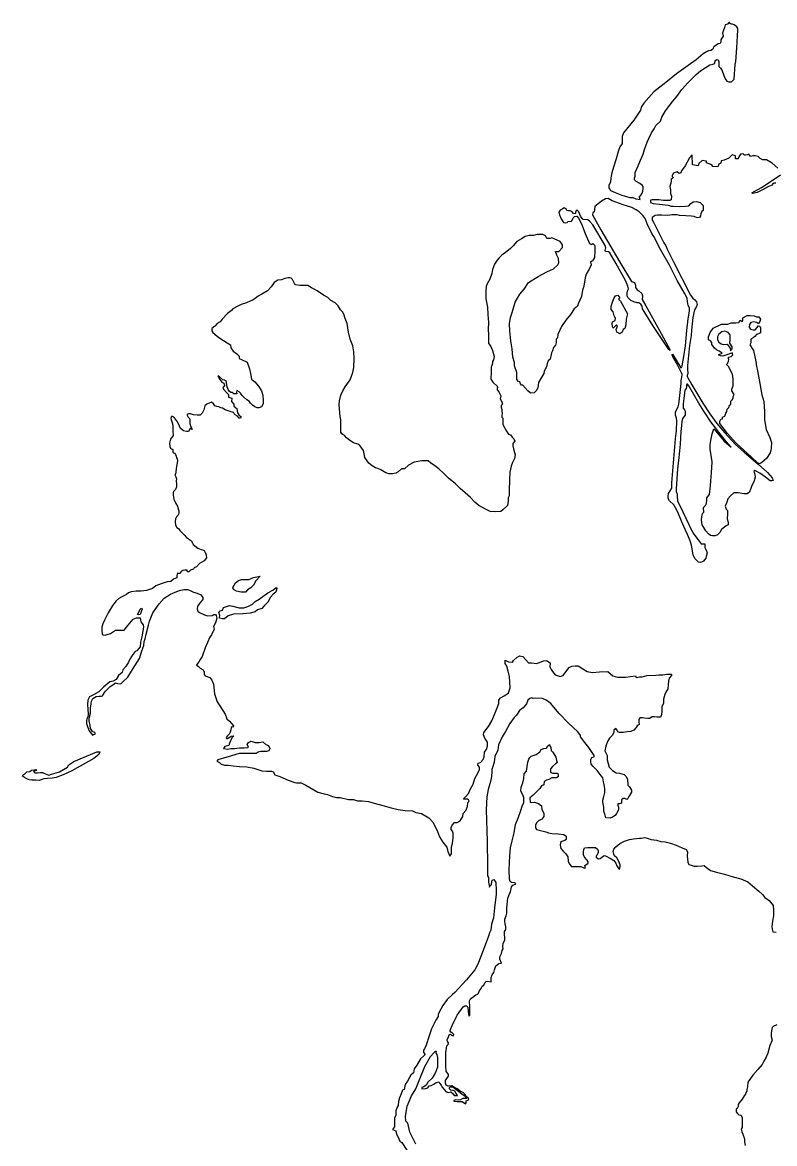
# Model space of a CAD drawing. Header units: inches. Extents: x 2272838 to 2336681, y 13196121 to 13295201.
# Drawn here: x 2303885 to 2315648, y 13234560 to 13252084 of the extents above; entities that cross this region are included whole.
import ezdxf

# ---------------------------------------------------------------- set-up
doc = ezdxf.new("R2010")
doc.units = ezdxf.units.IN
doc.header["$MEASUREMENT"] = 0
doc.layers.add('shoreline06_1', color=7, linetype='Continuous')

msp = doc.modelspace()

# ---------------------------------------------------------------- linework, layer by layer
at = {"layer": 'shoreline06_1'}
for points in [[(2313171, 13249953), (2313129, 13249822), (2313105, 13249734), (2313086, 13249657), (2313080, 13249588), (2313058, 13249539), (2313056, 13249501), (2313082, 13249459), (2313155, 13249426), (2313261, 13249383), (2313383, 13249347), (2313431, 13249350), (2313478, 13249328), (2313548, 13249317), (2313534, 13249347), (2313534, 13249367), (2313549, 13249376), (2313579, 13249414), (2313589, 13249446), (2313593, 13249493), (2313593, 13249519), (2313577, 13249539), (2313541, 13249567), (2313483, 13249598), (2313459, 13249624), (2313459, 13249649), (2313468, 13249682), (2313469, 13249739), (2313516, 13249843), (2313553, 13249930), (2313593, 13250024), (2313615, 13250097), (2313657, 13250213), (2313679, 13250269), (2313721, 13250356), (2313764, 13250422), (2313792, 13250472), (2313862, 13250543), (2313884, 13250601), (2313941, 13250703), (2314058, 13250853), (2314122, 13250925), (2314200, 13251035), (2314296, 13251144), (2314424, 13251271), (2314488, 13251329), (2314634, 13251421), (2314684, 13251431), (2314712, 13251441), (2314717, 13251490), (2314743, 13251506), (2314764, 13251499), (2314775, 13251468), (2314775, 13251415), (2314775, 13251393), (2314801, 13251367), (2314823, 13251341), (2314855, 13251257), (2314876, 13251204), (2314903, 13251165), (2314931, 13251155), (2314976, 13251157), (2314990, 13251169), (2315016, 13251195), (2315030, 13251426), (2315040, 13251475), (2315058, 13251686), (2315070, 13251874), (2315072, 13251964), (2315072, 13251990), (2315059, 13252013), (2315016, 13252046), (2314990, 13252058), (2314973, 13252058), (2314955, 13252068), (2314945, 13252084), (2314933, 13252081), (2314913, 13252056), (2314875, 13252046), (2314867, 13252004), (2314842, 13251947), (2314832, 13251914), (2314839, 13251893), (2314842, 13251870), (2314825, 13251839), (2314808, 13251810), (2314808, 13251773), (2314799, 13251756), (2314768, 13251751), (2314736, 13251730), (2314700, 13251700), (2314679, 13251660), (2314651, 13251646), (2314615, 13251638), (2314585, 13251624), (2314530, 13251592), (2314422, 13251497), (2314297, 13251410), (2314113, 13251283), (2313948, 13251144), (2313809, 13251035), (2313761, 13250998), (2313604, 13250823), (2313563, 13250762), (2313549, 13250715), (2313445, 13250554), (2313285, 13250359), (2313262, 13250303), (2313263, 13250227), (2313263, 13250191), (2313226, 13250138), (2313209, 13250081)], [(2313236, 13247727), (2313348, 13247530), (2313325, 13247446), (2313320, 13247358), (2313304, 13247302), (2313281, 13247286), (2313267, 13247241), (2313227, 13247214), (2313183, 13247241), (2313171, 13247283), (2313190, 13247337), (2313174, 13247355), (2313125, 13247304), (2313111, 13247327), (2313109, 13247376), (2313113, 13247402), (2313157, 13247425), (2313160, 13247462), (2313141, 13247499), (2313125, 13247560), (2313095, 13247597), (2313095, 13247650), (2313118, 13247725), (2313139, 13247778), (2313162, 13247813), (2313195, 13247820), (2313227, 13247778), (2313206, 13247760)], [(2315449, 13246263), (2315478, 13246158), (2315489, 13246005), (2315493, 13245870), (2315518, 13245723), (2315573, 13245597), (2315598, 13245516), (2315594, 13245423), (2315581, 13245358), (2315522, 13245268), (2315451, 13245203), (2315415, 13245182), (2315380, 13245199), (2315285, 13245287), (2315046, 13245507), (2314914, 13245658), (2314790, 13245816), (2314792, 13245852), (2314805, 13245881), (2314832, 13245887), (2314834, 13245915), (2314870, 13245931), (2314885, 13245978), (2314904, 13246005), (2314908, 13246038), (2314933, 13246063), (2314941, 13246099), (2314962, 13246114), (2314962, 13246164), (2314992, 13246192), (2315002, 13246215), (2315002, 13246235), (2315017, 13246267), (2314981, 13246328), (2314981, 13246351), (2315002, 13246405), (2315002, 13246506), (2314988, 13246588), (2314952, 13246653), (2314933, 13246699), (2314900, 13246731), (2314906, 13246748), (2314927, 13246785), (2314935, 13246813), (2314925, 13246832), (2314929, 13246850), (2314967, 13246861), (2314996, 13246890), (2314984, 13246918), (2314958, 13246907), (2314902, 13246886), (2314837, 13246867), (2314803, 13246871), (2314770, 13246888), (2314826, 13246913), (2314784, 13246947), (2314742, 13246964), (2314709, 13246991), (2314669, 13247048), (2314669, 13247079), (2314644, 13247106), (2314614, 13247123), (2314614, 13247172), (2314639, 13247239), (2314690, 13247304), (2314730, 13247327), (2314768, 13247342), (2314820, 13247367), (2314917, 13247367), (2314971, 13247388), (2315040, 13247390), (2315089, 13247392), (2315110, 13247429), (2315139, 13247409), (2315152, 13247425), (2315152, 13247469), (2315217, 13247501), (2315267, 13247503), (2315328, 13247499), (2315364, 13247484), (2315403, 13247484), (2315426, 13247446), (2315420, 13247408), (2315397, 13247371), (2315363, 13247396), (2315324, 13247404), (2315278, 13247392), (2315256, 13247364), (2315250, 13247322), (2315273, 13247289), (2315311, 13247278), (2315347, 13247281), (2315378, 13247314), (2315393, 13247341), (2315416, 13247339), (2315427, 13247310), (2315428, 13247232), (2315395, 13247215), (2315368, 13247207), (2315338, 13247176), (2315311, 13247155), (2315275, 13247132), (2315279, 13247106), (2315279, 13247077), (2315259, 13247043), (2315317, 13246955), (2315353, 13246783), (2315365, 13246708), (2315376, 13246663), (2315395, 13246556), (2315420, 13246441)], [(2314952, 13247199), (2314923, 13247236), (2314868, 13247256), (2314824, 13247247), (2314778, 13247209), (2314757, 13247169), (2314755, 13247121), (2314776, 13247086), (2314814, 13247060), (2314845, 13247052), (2314906, 13247054), (2314952, 13246993), (2314958, 13246951), (2314986, 13246980), (2314986, 13247012), (2314950, 13247069), (2314948, 13247092), (2314952, 13247109)], [(2307605, 13243429), (2307536, 13243357), (2307501, 13243286), (2307455, 13243246), (2307403, 13243214), (2307376, 13243180), (2307304, 13243180), (2307235, 13243192), (2307186, 13243221), (2307176, 13243249), (2307198, 13243286), (2307218, 13243325), (2307262, 13243362), (2307312, 13243377), (2307425, 13243377), (2307501, 13243406)], [(2307864, 13243234), (2307849, 13243180), (2307807, 13243148), (2307765, 13243103), (2307721, 13243020), (2307664, 13242963), (2307627, 13242921), (2307561, 13242901), (2307526, 13242872), (2307445, 13242849), (2307334, 13242842), (2307184, 13242834), (2307100, 13242807), (2307046, 13242763), (2307016, 13242763), (2306969, 13242770), (2306967, 13242785), (2306974, 13242815), (2306954, 13242864), (2306979, 13242886), (2307013, 13242896), (2307028, 13242938), (2307122, 13242970), (2307176, 13242958), (2307272, 13242936), (2307349, 13242936), (2307410, 13242953), (2307482, 13242990), (2307524, 13243034), (2307588, 13243069), (2307723, 13243170), (2307802, 13243209), (2307854, 13243249)], [(2305754, 13242930), (2305756, 13242915), (2305726, 13242830), (2305705, 13242824), (2305685, 13242830), (2305730, 13242917)], [(2303885, 13240303), (2303895, 13240323), (2303919, 13240333), (2303954, 13240368), (2304002, 13240378), (2304029, 13240398), (2304068, 13240404), (2304094, 13240406), (2304104, 13240390), (2304057, 13240374), (2304078, 13240355), (2304122, 13240353), (2304167, 13240362), (2304198, 13240362), (2304218, 13240349), (2304299, 13240319), (2304342, 13240333), (2304415, 13240356), (2304466, 13240370), (2304590, 13240441), (2304612, 13240480), (2304687, 13240530), (2305047, 13240685), (2305096, 13240685), (2305082, 13240640), (2305001, 13240579), (2304655, 13240388), (2304521, 13240323), (2304415, 13240280), (2304348, 13240270), (2304277, 13240266), (2304222, 13240260), (2304147, 13240236), (2304092, 13240238), (2304031, 13240240), (2303990, 13240246), (2303952, 13240260), (2303917, 13240282)]]:
    msp.add_lwpolyline(points, close=True, dxfattribs=at)
for points in [[(2315701, 13249808), (2315611, 13249883), (2315520, 13249935), (2315463, 13249935), (2315423, 13249956), (2315393, 13249989), (2315343, 13249999), (2315307, 13250001), (2315274, 13249991), (2315261, 13250005), (2315244, 13250024), (2315223, 13250012), (2315194, 13250010), (2315176, 13250010), (2315156, 13250032), (2315131, 13250025), (2315117, 13250025), (2315086, 13249972), (2315077, 13249952), (2315039, 13249952), (2315037, 13249998), (2314985, 13250013), (2314935, 13249963), (2314860, 13249930), (2314813, 13249921), (2314808, 13249886), (2314775, 13249867), (2314763, 13249829), (2314683, 13249834), (2314669, 13249860), (2314586, 13249891), (2314582, 13249918), (2314516, 13249924), (2314466, 13249879), (2314451, 13249843), (2314365, 13249857), (2314358, 13250013), (2314315, 13249970), (2314249, 13249843), (2314195, 13249765), (2314181, 13249733), (2314155, 13249725), (2314126, 13249749), (2314068, 13249728), (2314046, 13249692), (2314046, 13249674), (2314060, 13249662), (2314058, 13249648), (2314029, 13249633), (2314029, 13249594), (2314010, 13249521), (2314020, 13249468), (2314020, 13249410), (2314036, 13249369), (2314032, 13249310), (2314011, 13249301), (2313909, 13249303), (2313836, 13249311), (2313733, 13249313), (2313709, 13249304), (2313709, 13249268), (2313749, 13249256), (2313846, 13249242), (2313984, 13249230), (2314029, 13249211), (2314060, 13249211), (2314162, 13249209), (2314254, 13249212), (2314307, 13249218), (2314341, 13249252), (2314376, 13249282), (2314428, 13249285), (2314482, 13249270), (2314529, 13249221), (2314532, 13249185), (2314529, 13249145), (2314510, 13249129), (2314494, 13249093), (2314487, 13249060), (2314475, 13249037), (2314449, 13249032), (2314426, 13249034), (2314388, 13249053), (2314348, 13249054), (2314261, 13249060), (2314159, 13249065), (2314123, 13249077), (2314043, 13249077), (2313980, 13249068), (2313883, 13249070), (2313815, 13249070), (2313780, 13249068), (2313735, 13249037), (2313734, 13249000), (2313756, 13248964), (2313914, 13248639), (2313940, 13248604), (2313972, 13248528), (2314065, 13248344), (2314335, 13247823), (2314370, 13247774), (2314401, 13247748), (2314427, 13247719), (2314436, 13247674), (2314422, 13247634), (2314396, 13247592), (2314371, 13247470), (2314351, 13247274), (2314342, 13247193), (2314318, 13247035), (2314288, 13246720), (2314285, 13246663), (2314294, 13246597), (2314280, 13246566), (2314280, 13246548), (2314353, 13246422), (2314525, 13246135), (2314634, 13245965), (2314744, 13245817), (2314870, 13245670), (2315037, 13245486), (2315171, 13245366), (2315390, 13245180), (2315539, 13245048), (2315611, 13244968), (2315628, 13244925), (2315607, 13244918), (2315581, 13244921), (2315505, 13244977), (2315419, 13245038), (2315340, 13245078), (2315324, 13245071), (2315338, 13245022), (2315347, 13244977), (2315327, 13244921), (2315289, 13244828), (2315255, 13244744), (2315222, 13244716), (2315168, 13244716), (2315109, 13244727), (2315077, 13244732), (2315032, 13244732), (2315013, 13244730), (2314961, 13244685), (2314918, 13244638), (2314900, 13244584), (2314876, 13244525), (2314890, 13244478), (2314914, 13244456), (2314914, 13244397), (2314909, 13244326), (2314921, 13244273), (2314921, 13244233), (2314890, 13244213), (2314817, 13244159), (2314793, 13244110), (2314753, 13244074), (2314718, 13244060), (2314676, 13244060), (2314647, 13244063), (2314614, 13244089), (2314574, 13244138), (2314555, 13244162), (2314518, 13244232), (2314506, 13244310), (2314510, 13244358), (2314520, 13244409), (2314543, 13244428), (2314537, 13244501), (2314576, 13244548), (2314589, 13244607), (2314589, 13244654), (2314629, 13244704), (2314647, 13244839), (2314650, 13244919), (2314661, 13245043), (2314673, 13245215), (2314660, 13245286), (2314641, 13245416), (2314643, 13245489), (2314652, 13245548), (2314671, 13245654), (2314697, 13245730), (2314853, 13245546), (2314968, 13245446), (2314893, 13245536), (2314813, 13245635), (2314652, 13245842), (2314540, 13246010), (2314464, 13246135), (2314306, 13246406), (2314288, 13246432), (2314276, 13246432), (2314271, 13246421), (2314269, 13246390), (2314268, 13246361), (2314243, 13246338), (2314229, 13246208), (2314217, 13246123), (2314217, 13246053), (2314240, 13246031), (2314252, 13246006), (2314250, 13245975), (2314249, 13245946), (2314210, 13245895), (2314198, 13245848), (2314195, 13245786), (2314184, 13245690), (2314171, 13245494), (2314153, 13245282), (2314131, 13245105), (2314108, 13244794), (2314107, 13244754), (2314124, 13244709), (2314127, 13244674), (2314131, 13244605), (2314211, 13244433), (2314307, 13244237), (2314338, 13244167), (2314386, 13244086), (2314452, 13243999), (2314501, 13243936), (2314555, 13243935), (2314555, 13243876), (2314578, 13243837), (2314593, 13243794), (2314579, 13243738), (2314571, 13243711), (2314536, 13243665), (2314519, 13243652), (2314484, 13243641), (2314460, 13243646), (2314399, 13243704), (2314373, 13243761), (2314347, 13243912), (2314326, 13243980), (2314284, 13244082), (2314254, 13244150), (2314192, 13244287), (2314133, 13244429), (2314098, 13244497), (2314070, 13244542), (2314004, 13244607), (2313985, 13244641), (2313982, 13244681), (2313990, 13244719), (2314042, 13244803), (2314042, 13244890), (2314077, 13245327), (2314101, 13245577), (2314115, 13245699), (2314122, 13245855), (2314115, 13245900), (2314098, 13245947), (2314096, 13245996), (2314139, 13246078), (2314151, 13246119), (2314162, 13246208), (2314186, 13246441), (2314189, 13246489), (2314198, 13246540), (2314203, 13246583), (2314193, 13246609), (2314137, 13246722), (2314052, 13246868), (2314047, 13246896), (2314054, 13246897), (2314181, 13246687), (2314193, 13246689), (2314205, 13246710), (2314208, 13246746), (2314229, 13246861), (2314253, 13247031), (2314274, 13247269), (2314297, 13247453), (2314318, 13247571), (2314316, 13247623), (2314297, 13247660), (2314286, 13247722), (2314279, 13247774), (2314238, 13247854), (2314126, 13248050), (2314003, 13248290), (2313862, 13248537), (2313761, 13248736), (2313728, 13248787), (2313654, 13248938), (2313626, 13249019), (2313593, 13249063), (2313532, 13249124), (2313483, 13249153), (2313416, 13249193), (2313282, 13249233), (2313110, 13249295), (2313047, 13249332), (2313006, 13249327), (2312942, 13249288), (2312836, 13249205), (2312830, 13249158), (2312827, 13249122), (2312808, 13249108), (2312803, 13249075), (2312930, 13248840), (2313228, 13248335), (2313413, 13248035), (2313459, 13248017), (2313475, 13247976), (2313475, 13247943), (2313499, 13247903), (2313526, 13247890), (2313574, 13247845), (2313585, 13247809), (2313576, 13247752), (2313633, 13247654), (2313850, 13247267), (2314010, 13246972), (2314010, 13246955), (2313995, 13246970), (2313745, 13247349), (2313611, 13247566), (2313583, 13247609), (2313579, 13247649), (2313555, 13247682), (2313524, 13247701), (2313500, 13247701), (2313446, 13247717), (2313402, 13247738), (2313378, 13247758), (2313354, 13247786), (2313345, 13247811), (2313345, 13247852), (2313348, 13247887), (2313362, 13247920), (2313355, 13247960), (2313315, 13248050), (2313164, 13248321), (2313069, 13248484), (2313049, 13248500), (2313003, 13248505), (2312999, 13248517), (2313009, 13248562), (2312999, 13248595), (2312935, 13248701), (2312869, 13248818), (2312804, 13248918), (2312758, 13248974), (2312725, 13248996), (2312657, 13249005), (2312641, 13249019), (2312615, 13249054), (2312587, 13249121), (2312559, 13249151), (2312546, 13249144), (2312540, 13249128), (2312532, 13249090), (2312502, 13249097), (2312481, 13249123), (2312452, 13249141), (2312424, 13249141), (2312400, 13249146), (2312389, 13249168), (2312360, 13249187), (2312335, 13249173), (2312294, 13249151), (2312276, 13249120), (2312283, 13249076), (2312308, 13249012), (2312349, 13248956), (2312372, 13248949), (2312402, 13248956), (2312421, 13248972), (2312473, 13248976), (2312490, 13248998), (2312499, 13249029), (2312521, 13249052), (2312554, 13249054), (2312584, 13249024), (2312631, 13248937), (2312685, 13248786), (2312754, 13248627), (2312785, 13248614), (2312806, 13248630), (2312836, 13248595), (2312838, 13248514), (2312831, 13248410), (2312801, 13248357), (2312770, 13248340), (2312780, 13248295), (2312746, 13248225), (2312699, 13248151), (2312688, 13248092), (2312664, 13247961), (2312642, 13247901), (2312631, 13247802), (2312576, 13247683), (2312567, 13247649), (2312515, 13247609), (2312454, 13247518), (2312383, 13247428), (2312315, 13247331), (2312260, 13247208), (2312251, 13247155), (2312232, 13247133), (2312230, 13247079), (2312220, 13247039), (2312189, 13247003), (2312175, 13246949), (2312161, 13246921), (2312137, 13246822), (2312109, 13246794), (2312093, 13246752), (2312083, 13246702), (2312045, 13246631), (2312039, 13246596), (2311994, 13246516), (2311956, 13246457), (2311946, 13246372), (2311920, 13246325), (2311890, 13246292), (2311833, 13246289), (2311788, 13246327), (2311713, 13246412), (2311689, 13246414), (2311673, 13246433), (2311664, 13246464), (2311645, 13246471), (2311616, 13246504), (2311616, 13246563), (2311616, 13246610), (2311579, 13246718), (2311579, 13246766), (2311553, 13246851), (2311544, 13246980), (2311522, 13247107), (2311506, 13247265), (2311504, 13247371), (2311516, 13247471), (2311542, 13247548), (2311593, 13247713), (2311664, 13247834), (2311732, 13247916), (2311799, 13248017), (2311952, 13248111), (2312084, 13248185), (2312190, 13248230), (2312258, 13248293), (2312273, 13248328), (2312268, 13248394), (2312245, 13248448), (2312223, 13248501), (2312275, 13248505), (2312329, 13248564), (2312332, 13248607), (2312294, 13248658), (2312212, 13248696), (2312162, 13248715), (2312138, 13248708), (2312084, 13248708), (2312063, 13248750), (2312023, 13248767), (2311934, 13248767), (2311879, 13248755), (2311811, 13248751), (2311745, 13248736), (2311691, 13248699), (2311618, 13248659), (2311558, 13248590), (2311518, 13248551), (2311459, 13248506), (2311384, 13248446), (2311339, 13248404), (2311309, 13248369), (2311266, 13248307), (2311235, 13248223), (2311226, 13248162), (2311193, 13248072), (2311155, 13247999), (2311138, 13247956), (2311131, 13247890), (2311134, 13247763), (2311160, 13247631), (2311165, 13247520), (2311176, 13247396), (2311171, 13247284), (2311176, 13247204), (2311176, 13247162), (2311173, 13247103), (2311173, 13247068), (2311204, 13247028), (2311239, 13246954), (2311261, 13246862), (2311251, 13246810), (2311237, 13246785), (2311237, 13246757), (2311225, 13246723), (2311218, 13246697), (2311214, 13246672), (2311214, 13246631), (2311214, 13246596), (2311213, 13246533), (2311213, 13246507), (2311244, 13246462), (2311320, 13246388), (2311310, 13246370), (2311310, 13246341), (2311338, 13246309), (2311367, 13246247), (2311359, 13246198), (2311381, 13246155), (2311395, 13246118), (2311374, 13246098), (2311374, 13246068), (2311383, 13246033), (2311383, 13246002), (2311388, 13245976), (2311383, 13245936), (2311385, 13245915), (2311397, 13245896), (2311397, 13245847), (2311397, 13245804), (2311407, 13245776), (2311458, 13245696), (2311486, 13245648), (2311520, 13245637), (2311543, 13245603), (2311571, 13245573), (2311585, 13245537), (2311557, 13245504), (2311557, 13245464), (2311569, 13245396), (2311592, 13245326), (2311583, 13245266), (2311548, 13245203), (2311526, 13245146), (2311507, 13245054), (2311503, 13244939), (2311502, 13244903), (2311495, 13244793), (2311495, 13244722), (2311495, 13244687), (2311484, 13244653), (2311479, 13244603), (2311470, 13244534), (2311399, 13244468), (2311366, 13244442), (2311276, 13244433), (2311201, 13244440), (2311125, 13244474), (2311024, 13244532), (2310962, 13244586), (2310892, 13244658), (2310810, 13244733), (2310730, 13244801), (2310656, 13244870), (2310546, 13244962), (2310473, 13245033), (2310399, 13245105), (2310336, 13245151), (2310268, 13245200), (2310230, 13245230), (2310183, 13245231), (2310133, 13245233), (2310013, 13245212), (2309923, 13245162), (2309859, 13245108), (2309815, 13245104), (2309761, 13245059), (2309725, 13245037), (2309673, 13245026), (2309614, 13245030), (2309567, 13245044), (2309489, 13245089), (2309445, 13245113), (2309409, 13245123), (2309357, 13245151), (2309301, 13245196), (2309240, 13245283), (2309232, 13245342), (2309221, 13245391), (2309192, 13245427), (2309162, 13245469), (2309129, 13245491), (2309061, 13245512), (2309006, 13245549), (2308955, 13245592), (2308926, 13245623), (2308881, 13245651), (2308862, 13245679), (2308865, 13245835), (2308865, 13245870), (2308853, 13245927), (2308846, 13246044), (2308839, 13246110), (2308844, 13246169), (2308867, 13246256), (2308896, 13246327), (2308932, 13246388), (2309009, 13246500), (2309050, 13246613), (2309068, 13246692), (2309071, 13246829), (2309069, 13246935), (2309052, 13247028), (2309009, 13247133), (2308986, 13247244), (2308962, 13247377), (2308932, 13247456), (2308910, 13247523), (2308889, 13247558), (2308857, 13247593), (2308824, 13247654), (2308776, 13247702), (2308708, 13247740), (2308659, 13247784), (2308593, 13247820), (2308493, 13247891), (2308456, 13247907), (2308406, 13247938), (2308348, 13247973), (2308223, 13247973), (2308157, 13247980), (2308138, 13248004), (2308131, 13248025), (2308110, 13248068), (2308090, 13248087), (2308060, 13248091), (2308043, 13248091), (2307989, 13248081), (2307939, 13248063), (2307878, 13248056), (2307820, 13248020), (2307774, 13247950), (2307718, 13247891), (2307629, 13247834), (2307574, 13247806), (2307524, 13247769), (2307491, 13247747), (2307390, 13247700), (2307308, 13247676), (2307241, 13247644), (2307178, 13247608), (2307154, 13247580), (2307091, 13247533), (2307011, 13247448), (2306978, 13247405), (2306931, 13247379), (2306892, 13247337), (2306848, 13247299), (2306845, 13247262), (2306864, 13247238), (2306928, 13247182), (2306970, 13247151), (2307088, 13247078), (2307140, 13247045), (2307142, 13246998), (2307183, 13246946), (2307237, 13246906), (2307276, 13246868), (2307277, 13246832), (2307310, 13246813), (2307399, 13246774), (2307434, 13246672), (2307453, 13246595), (2307468, 13246510), (2307517, 13246467), (2307578, 13246401), (2307625, 13246326), (2307647, 13246257), (2307649, 13246175), (2307649, 13246121), (2307625, 13246075), (2307583, 13246062), (2307555, 13246062), (2307519, 13246076), (2307484, 13246102), (2307453, 13246133), (2307434, 13246161), (2307392, 13246187), (2307349, 13246226), (2307321, 13246255), (2307297, 13246290), (2307277, 13246311), (2307237, 13246331), (2307232, 13246300), (2307237, 13246279), (2307189, 13246279), (2307165, 13246297), (2307142, 13246298), (2307123, 13246314), (2307105, 13246344), (2307083, 13246403), (2307076, 13246472), (2307045, 13246493), (2307019, 13246496), (2306968, 13246543), (2306940, 13246561), (2306973, 13246505), (2307006, 13246463), (2307036, 13246448), (2307043, 13246410), (2307041, 13246392), (2307017, 13246382), (2307029, 13246350), (2307079, 13246298), (2307106, 13246267), (2307109, 13246229), (2307161, 13246213), (2307156, 13246161), (2307191, 13246118), (2307192, 13246087), (2307236, 13246050), (2307248, 13245981), (2307269, 13245951), (2307304, 13245918), (2307297, 13245896), (2307276, 13245897), (2307246, 13245930), (2307212, 13245948), (2307194, 13245965), (2307185, 13245988), (2307133, 13246003), (2307057, 13246027), (2307014, 13246057), (2306987, 13246059), (2306954, 13246073), (2306923, 13246083), (2306895, 13246092), (2306873, 13246125), (2306843, 13246151), (2306817, 13246137), (2306769, 13246119), (2306739, 13246090), (2306722, 13246031), (2306697, 13245979), (2306666, 13245944), (2306616, 13245944), (2306562, 13245949), (2306513, 13245965), (2306480, 13245965), (2306458, 13245958), (2306475, 13245916), (2306501, 13245888), (2306501, 13245862), (2306503, 13245810), (2306517, 13245770), (2306538, 13245720), (2306507, 13245737), (2306482, 13245690), (2306449, 13245690), (2306402, 13245702), (2306359, 13245737), (2306343, 13245772), (2306309, 13245840), (2306263, 13245902), (2306230, 13245926), (2306215, 13245926), (2306204, 13245902), (2306209, 13245874), (2306223, 13245845), (2306236, 13245791), (2306236, 13245730), (2306236, 13245692), (2306243, 13245629), (2306203, 13245570), (2306187, 13245508), (2306191, 13245458), (2306199, 13245430), (2306218, 13245421), (2306239, 13245407), (2306237, 13245369), (2306253, 13245359), (2306265, 13245350), (2306279, 13245329), (2306290, 13245305), (2306295, 13245280), (2306305, 13245263), (2306310, 13245237), (2306305, 13245201), (2306293, 13245143), (2306291, 13245114), (2306286, 13245056), (2306281, 13245029), (2306267, 13245015), (2306284, 13244982), (2306295, 13244950), (2306291, 13244921), (2306293, 13244869), (2306293, 13244825), (2306278, 13244785), (2306255, 13244758), (2306241, 13244739), (2306241, 13244697), (2306252, 13244634), (2306283, 13244565), (2306309, 13244521), (2306316, 13244497), (2306332, 13244449), (2306332, 13244409), (2306314, 13244376), (2306292, 13244356), (2306278, 13244325), (2306273, 13244277), (2306281, 13244226), (2306299, 13244191), (2306328, 13244174), (2306346, 13244145), (2306413, 13244075), (2306452, 13244032), (2306530, 13243980), (2306540, 13243954), (2306557, 13243926), (2306630, 13243867), (2306679, 13243843), (2306716, 13243834), (2306729, 13243830), (2306749, 13243787), (2306759, 13243756), (2306766, 13243714), (2306726, 13243669), (2306653, 13243625), (2306606, 13243575), (2306570, 13243561), (2306561, 13243537), (2306516, 13243523), (2306485, 13243497), (2306469, 13243497), (2306459, 13243521), (2306427, 13243521), (2306393, 13243518), (2306363, 13243497), (2306353, 13243471), (2306321, 13243471), (2306308, 13243481), (2306299, 13243439), (2306299, 13243403), (2306249, 13243382), (2306207, 13243344), (2306151, 13243340), (2306054, 13243311), (2305971, 13243276), (2305917, 13243238), (2305825, 13243205), (2305743, 13243194), (2305662, 13243194), (2305585, 13243184), (2305542, 13243170), (2305514, 13243141), (2305439, 13243108), (2305392, 13243080), (2305346, 13243038), (2305287, 13242960), (2305228, 13242857), (2305169, 13242743), (2305142, 13242684), (2305129, 13242632), (2305127, 13242579), (2305132, 13242520), (2305149, 13242513), (2305181, 13242508), (2305212, 13242517), (2305261, 13242534), (2305307, 13242566), (2305339, 13242585), (2305401, 13242585), (2305476, 13242585), (2305514, 13242630), (2305617, 13242755), (2305670, 13242778), (2305726, 13242778), (2305735, 13242713), (2305775, 13242670), (2305778, 13242633), (2305754, 13242482), (2305730, 13242397), (2305728, 13242324), (2305672, 13242260), (2305646, 13242251), (2305601, 13242187), (2305563, 13242130), (2305546, 13242083), (2305504, 13242017), (2305455, 13241965), (2305447, 13241923), (2305388, 13241878), (2305351, 13241815), (2305306, 13241786), (2305250, 13241775), (2305157, 13241697), (2305082, 13241623), (2304997, 13241574), (2304933, 13241543), (2304910, 13241492), (2304903, 13241423), (2304915, 13241273), (2304908, 13241232), (2304893, 13241197), (2304888, 13241169), (2304888, 13241124), (2304900, 13241077), (2304919, 13241039), (2304922, 13241016), (2304987, 13240936), (2304992, 13240952), (2305020, 13240959), (2305020, 13240976), (2305015, 13240983), (2304983, 13241002), (2304950, 13241049), (2304942, 13241096), (2304929, 13241166), (2304929, 13241207), (2304950, 13241289), (2304950, 13241364), (2304961, 13241433), (2304964, 13241477), (2304988, 13241517), (2305037, 13241546), (2305084, 13241553), (2305115, 13241553), (2305138, 13241560), (2305171, 13241609), (2305183, 13241629), (2305259, 13241706), (2305297, 13241732), (2305339, 13241763), (2305370, 13241749), (2305424, 13241748), (2305457, 13241775), (2305534, 13241850), (2305606, 13241968), (2305714, 13242140), (2305752, 13242262), (2305782, 13242343), (2305787, 13242409), (2305802, 13242449), (2305822, 13242522), (2305858, 13242661), (2305870, 13242727), (2305922, 13242858), (2306023, 13242995), (2306104, 13243085), (2306202, 13243148), (2306275, 13243181), (2306341, 13243205), (2306408, 13243221), (2306473, 13243221), (2306521, 13243200), (2306561, 13243179), (2306619, 13243162), (2306674, 13243139), (2306704, 13243094), (2306704, 13243066), (2306671, 13243023), (2306622, 13242959), (2306617, 13242917), (2306627, 13242880), (2306652, 13242860), (2306730, 13242823), (2306777, 13242809), (2306851, 13242814), (2306876, 13242827), (2306903, 13242828), (2306914, 13242813), (2306924, 13242771), (2306902, 13242700), (2306874, 13242643), (2306883, 13242601), (2306843, 13242511), (2306815, 13242474), (2306742, 13242307), (2306695, 13242172), (2306608, 13242038), (2306631, 13242021), (2306664, 13241991), (2306711, 13241965), (2306728, 13241927), (2306725, 13241894), (2306742, 13241870), (2306815, 13241844), (2306846, 13241805), (2306873, 13241739), (2306890, 13241587), (2306933, 13241462), (2306972, 13241401), (2307055, 13241271), (2307081, 13241198), (2307123, 13241163), (2307187, 13241087), (2307180, 13241071), (2307166, 13241073), (2307147, 13241062), (2307145, 13241029), (2307135, 13240991), (2307119, 13240960), (2307090, 13240935), (2307073, 13240908), (2307076, 13240890), (2307090, 13240890), (2307119, 13240908), (2307152, 13240929), (2307192, 13240934), (2307161, 13240901), (2307123, 13240817), (2307111, 13240783), (2307052, 13240765), (2307029, 13240734), (2307099, 13240724), (2307142, 13240736), (2307199, 13240737), (2307236, 13240739), (2307278, 13240744), (2307352, 13240744), (2307411, 13240750), (2307418, 13240762), (2307401, 13240797), (2307418, 13240828), (2307462, 13240852), (2307526, 13240831), (2307585, 13240831), (2307644, 13240837), (2307691, 13240800), (2307731, 13240781), (2307752, 13240734), (2307738, 13240699), (2307701, 13240687), (2307614, 13240687), (2307573, 13240679), (2307540, 13240659), (2307383, 13240658), (2307276, 13240656), (2307153, 13240619), (2307029, 13240586), (2306939, 13240559), (2306925, 13240538), (2306968, 13240517), (2306993, 13240489), (2307043, 13240475), (2307104, 13240475), (2307182, 13240465), (2307278, 13240453), (2307397, 13240451), (2307505, 13240430), (2307630, 13240387), (2307700, 13240383), (2307781, 13240383), (2307807, 13240368), (2307832, 13240323), (2307912, 13240297), (2308040, 13240241), (2308144, 13240206), (2308172, 13240196), (2308242, 13240196), (2308318, 13240161), (2308504, 13240055), (2308606, 13240024), (2308655, 13240017), (2308733, 13239986), (2308797, 13239970), (2308853, 13239967), (2308985, 13239937), (2309063, 13239937), (2309124, 13239918), (2309197, 13239918), (2309296, 13239906), (2309384, 13239880), (2309522, 13239842), (2309654, 13239806), (2309761, 13239780), (2309872, 13239766), (2309984, 13239759), (2310036, 13239736), (2310124, 13239717), (2310241, 13239653), (2310310, 13239578), (2310375, 13239438), (2310406, 13239356), (2310458, 13239273), (2310522, 13239191), (2310540, 13239123), (2310567, 13239051), (2310595, 13239087), (2310595, 13239200), (2310612, 13239250), (2310619, 13239337), (2310619, 13239412), (2310609, 13239443), (2310588, 13239469), (2310590, 13239499), (2310604, 13239539), (2310640, 13239577), (2310684, 13239580), (2310730, 13239606), (2310772, 13239674), (2310779, 13239719), (2310822, 13239764), (2310848, 13239829), (2310850, 13239889), (2310871, 13239912), (2310862, 13239933), (2310848, 13239942), (2310788, 13239943), (2310782, 13239948), (2310822, 13239985), (2310859, 13240032), (2310892, 13240105), (2310933, 13240180), (2310958, 13240265), (2311010, 13240358), (2311034, 13240405), (2311031, 13240445), (2311006, 13240475), (2311012, 13240504), (2311051, 13240518), (2311091, 13240562), (2311104, 13240607), (2311114, 13240678), (2311147, 13240728), (2311157, 13240779), (2311159, 13240836), (2311119, 13240895), (2311095, 13240951), (2311103, 13240987), (2311176, 13241077), (2311225, 13241166), (2311270, 13241265), (2311312, 13241371), (2311336, 13241437), (2311336, 13241489), (2311364, 13241526), (2311428, 13241562), (2311489, 13241604), (2311511, 13241684), (2311506, 13241772), (2311501, 13241863), (2311482, 13241944), (2311459, 13242024), (2311436, 13242064), (2311436, 13242118), (2311489, 13242088), (2311549, 13242083), (2311567, 13242111), (2311622, 13242165), (2311664, 13242182), (2311711, 13242172), (2311798, 13242076), (2311845, 13242076), (2311924, 13242062), (2311971, 13242078), (2312034, 13242106), (2312079, 13242109), (2312138, 13242076), (2312135, 13242009), (2312152, 13241969), (2312173, 13241937), (2312215, 13241887), (2312294, 13241859), (2312343, 13241877), (2312400, 13241953), (2312437, 13242002), (2312475, 13242024), (2312529, 13242028), (2312578, 13242028), (2312647, 13241981), (2312715, 13241941), (2312803, 13241922), (2312909, 13241936), (2313038, 13241938), (2313118, 13241870), (2313191, 13241849), (2313316, 13241851), (2313396, 13241861), (2313474, 13241870), (2313484, 13241846), (2313533, 13241855), (2313578, 13241856), (2313651, 13241875), (2313790, 13241879), (2313840, 13241886), (2313903, 13241886), (2313965, 13241895), (2314035, 13241895), (2314035, 13241874), (2314000, 13241836), (2313988, 13241787), (2313986, 13241731), (2313979, 13241669), (2313950, 13241615), (2313932, 13241577), (2313911, 13241504), (2313910, 13241436), (2313887, 13241393), (2313885, 13241304), (2313872, 13241247), (2313861, 13241223), (2313846, 13241223), (2313806, 13241226), (2313769, 13241231), (2313734, 13241229), (2313698, 13241205), (2313665, 13241203), (2313615, 13241207), (2313580, 13241212), (2313540, 13241212), (2313526, 13241186), (2313526, 13241151), (2313528, 13241110), (2313500, 13241090), (2313486, 13241063), (2313446, 13241021), (2313399, 13241000), (2313344, 13240993), (2313283, 13240984), (2313224, 13240984), (2313198, 13240998), (2313186, 13241023), (2313168, 13241049), (2313135, 13241024), (2313135, 13240990), (2313115, 13240943), (2313066, 13240894), (2313035, 13240845), (2313009, 13240774), (2312993, 13240699), (2313031, 13240628), (2313031, 13240557), (2313047, 13240503), (2313063, 13240441), (2313111, 13240390), (2313170, 13240356), (2313221, 13240349), (2313297, 13240328), (2313325, 13240300), (2313347, 13240248), (2313351, 13240161), (2313377, 13240137), (2313408, 13240085), (2313408, 13240052), (2313381, 13240000), (2313353, 13239953), (2313339, 13239939), (2313308, 13239955), (2313282, 13239955), (2313256, 13239935), (2313256, 13239901), (2313256, 13239882), (2313224, 13239868), (2313198, 13239869), (2313198, 13239850), (2313209, 13239819), (2313205, 13239776), (2313174, 13239720), (2313155, 13239689), (2313115, 13239664), (2313075, 13239647), (2313011, 13239649), (2313000, 13239692), (2312979, 13239756), (2312979, 13239817), (2312960, 13239894), (2312960, 13239925), (2312976, 13239987), (2312995, 13240045), (2312995, 13240104), (2312983, 13240172), (2312972, 13240215), (2312962, 13240274), (2312920, 13240330), (2312872, 13240392), (2312811, 13240453), (2312778, 13240491), (2312776, 13240533), (2312776, 13240564), (2312792, 13240592), (2312826, 13240606), (2312826, 13240628), (2312783, 13240686), (2312743, 13240753), (2312680, 13240830), (2312614, 13240918), (2312614, 13240936), (2312569, 13240995), (2312423, 13241133), (2312276, 13241285), (2312149, 13241439), (2312074, 13241491), (2312017, 13241519), (2311911, 13241521), (2311871, 13241519), (2311852, 13241529), (2311820, 13241519), (2311791, 13241493), (2311768, 13241434), (2311716, 13241369), (2311661, 13241328), (2311610, 13241256), (2311576, 13241218), (2311506, 13241128), (2311440, 13241001), (2311387, 13240919), (2311360, 13240862), (2311333, 13240793), (2311319, 13240709), (2311274, 13240609), (2311265, 13240520), (2311241, 13240456), (2311227, 13240405), (2311227, 13240369), (2311223, 13240299), (2311206, 13240220), (2311170, 13240093), (2311149, 13239978), (2311139, 13239777), (2311151, 13239289), (2311156, 13238900), (2311160, 13238743), (2311174, 13238721), (2311174, 13238648), (2311191, 13238570), (2311207, 13238601), (2311222, 13238603), (2311224, 13238651), (2311233, 13238676), (2311260, 13238688), (2311288, 13238643), (2311294, 13238518), (2311294, 13238453), (2311285, 13238377), (2311268, 13238245), (2311254, 13238090), (2311221, 13237988), (2311209, 13237898), (2311191, 13237852), (2311176, 13237804), (2311091, 13237580), (2311007, 13237366), (2310959, 13237276), (2310832, 13237119), (2310645, 13236923), (2310613, 13236890), (2310530, 13236814), (2310459, 13236720), (2310426, 13236663), (2310389, 13236583), (2310389, 13236544), (2310349, 13236487), (2310320, 13236428), (2310285, 13236352), (2310244, 13236244), (2310197, 13236100), (2310171, 13236041), (2310155, 13236018), (2310155, 13235983), (2310181, 13235952), (2310159, 13235926), (2310108, 13235883), (2310051, 13235784), (2310011, 13235726), (2310002, 13235667), (2309957, 13235629), (2309938, 13235593), (2309909, 13235533), (2309869, 13235485), (2309855, 13235407), (2309827, 13235395), (2309808, 13235339), (2309782, 13235275), (2309766, 13235219), (2309759, 13235157), (2309746, 13235130), (2309726, 13235070), (2309723, 13234999), (2309706, 13234960), (2309704, 13234877), (2309702, 13234823), (2309673, 13234778), (2309725, 13234757), (2309737, 13234707), (2309758, 13234672), (2309789, 13234596), (2309817, 13234577), (2309897, 13234457)], [(2315668, 13249569), (2315640, 13249569), (2315618, 13249557), (2315612, 13249539), (2315555, 13249520), (2315470, 13249473), (2315378, 13249428), (2315309, 13249409), (2315295, 13249419), (2315446, 13249503), (2315626, 13249623), (2315739, 13249701)], [(2310036, 13234549), (2310015, 13234592), (2310003, 13234622), (2309944, 13234740), (2309911, 13234880), (2309881, 13234910), (2309874, 13234985), (2309904, 13235143), (2309970, 13235306), (2310037, 13235414), (2310098, 13235573), (2310179, 13235763), (2310265, 13235919), (2310317, 13235980), (2310344, 13236006), (2310358, 13236006), (2310351, 13235973), (2310364, 13235954), (2310374, 13235905), (2310377, 13235834), (2310377, 13235752), (2310339, 13235659), (2310292, 13235584), (2310223, 13235520), (2310200, 13235475), (2310162, 13235445), (2310131, 13235435), (2310133, 13235417), (2310194, 13235422), (2310226, 13235429), (2310247, 13235461), (2310279, 13235468), (2310320, 13235488), (2310355, 13235515), (2310397, 13235527), (2310409, 13235506), (2310433, 13235471), (2310445, 13235445), (2310480, 13235407), (2310506, 13235372), (2310541, 13235357), (2310583, 13235367), (2310619, 13235337), (2310638, 13235311), (2310687, 13235311), (2310669, 13235344), (2310649, 13235381), (2310624, 13235390), (2310586, 13235396), (2310562, 13235414), (2310562, 13235436), (2310576, 13235445), (2310614, 13235445), (2310758, 13235339), (2310796, 13235311), (2310834, 13235265), (2310772, 13235265), (2310737, 13235242), (2310708, 13235237), (2310661, 13235245), (2310633, 13235235), (2310631, 13235221), (2310683, 13235218), (2310725, 13235216), (2310763, 13235219), (2310815, 13235181), (2310827, 13235197), (2310827, 13235230), (2310850, 13235239), (2310866, 13235251), (2310855, 13235275), (2310827, 13235298), (2310805, 13235332), (2310779, 13235358), (2310749, 13235367), (2310682, 13235416), (2310629, 13235447), (2310598, 13235462), (2310544, 13235456), (2310511, 13235471), (2310504, 13235504), (2310504, 13235544), (2310534, 13235591), (2310546, 13235615), (2310546, 13235640), (2310513, 13235693), (2310508, 13235773), (2310508, 13235983), (2310520, 13236088), (2310544, 13236109), (2310546, 13236133), (2310532, 13236154), (2310528, 13236180), (2310548, 13236228), (2310558, 13236261), (2310579, 13236270), (2310593, 13236253), (2310626, 13236246), (2310631, 13236263), (2310613, 13236286), (2310586, 13236300), (2310577, 13236315), (2310582, 13236345), (2310605, 13236404), (2310685, 13236569), (2310777, 13236697), (2310803, 13236713), (2310829, 13236713), (2310853, 13236692), (2310855, 13236623), (2310867, 13236553), (2310884, 13236567), (2310884, 13236635), (2310884, 13236699), (2310877, 13236789), (2310895, 13236821), (2310976, 13236887), (2311001, 13236895), (2311018, 13236911), (2311027, 13236942), (2311058, 13236986), (2311077, 13237020), (2311103, 13237036), (2311117, 13237074), (2311136, 13237095), (2311159, 13237097), (2311214, 13237090), (2311214, 13237154), (2311233, 13237196), (2311256, 13237232), (2311268, 13237278), (2311289, 13237340), (2311336, 13237375), (2311379, 13237380), (2311349, 13237444), (2311349, 13237479), (2311379, 13237529), (2311386, 13237580), (2311405, 13237604), (2311398, 13237639), (2311405, 13237694), (2311429, 13237738), (2311431, 13237778), (2311424, 13237833), (2311426, 13237877), (2311443, 13237906), (2311443, 13237945), (2311433, 13237997), (2311429, 13238038), (2311431, 13238066), (2311448, 13238118), (2311459, 13238163), (2311459, 13238242), (2311474, 13238396), (2311502, 13238466), (2311516, 13238490), (2311533, 13238572), (2311556, 13238598), (2311594, 13238615), (2311604, 13238625), (2311582, 13238636), (2311533, 13238643), (2311511, 13238657), (2311502, 13238691), (2311498, 13238834), (2311509, 13239063), (2311517, 13239181), (2311542, 13239292), (2311575, 13239419), (2311595, 13239548), (2311644, 13239662), (2311682, 13239765), (2311703, 13239832), (2311726, 13239890), (2311725, 13239968), (2311705, 13240020), (2311679, 13240067), (2311684, 13240133), (2311712, 13240201), (2311729, 13240268), (2311734, 13240341), (2311767, 13240380), (2311781, 13240456), (2311790, 13240520), (2311803, 13240567), (2311819, 13240595), (2311842, 13240616), (2311922, 13240642), (2311979, 13240682), (2312000, 13240722), (2312038, 13240736), (2312081, 13240739), (2312102, 13240776), (2312128, 13240800), (2312133, 13240776), (2312151, 13240750), (2312154, 13240704), (2312179, 13240677), (2312227, 13240600), (2312238, 13240550), (2312248, 13240510), (2312222, 13240494), (2312177, 13240454), (2312144, 13240416), (2312144, 13240378), (2312151, 13240361), (2312179, 13240347), (2312208, 13240347), (2312246, 13240347), (2312260, 13240343), (2312265, 13240321), (2312262, 13240293), (2312239, 13240277), (2312196, 13240275), (2312165, 13240275), (2312116, 13240249), (2312081, 13240239), (2312043, 13240218), (2312040, 13240169), (2312003, 13240152), (2311977, 13240110), (2311937, 13240067), (2311873, 13240008), (2311823, 13239964), (2311824, 13239893), (2311892, 13239895), (2311958, 13239876), (2312002, 13239838), (2312010, 13239786), (2312038, 13239721), (2312038, 13239673), (2312007, 13239631), (2311957, 13239602), (2311931, 13239577), (2311910, 13239544), (2311910, 13239497), (2311925, 13239468), (2311964, 13239456), (2312009, 13239450), (2312071, 13239435), (2312113, 13239416), (2312162, 13239405), (2312261, 13239400), (2312354, 13239393), (2312389, 13239365), (2312387, 13239315), (2312368, 13239298), (2312323, 13239284), (2312299, 13239265), (2312294, 13239223), (2312304, 13239173), (2312341, 13239128), (2312381, 13239091), (2312417, 13239042), (2312422, 13238976), (2312443, 13238928), (2312474, 13238891), (2312499, 13238891), (2312533, 13238891), (2312587, 13238891), (2312617, 13238891), (2312646, 13238881), (2312678, 13238865), (2312690, 13238871), (2312683, 13238907), (2312695, 13238918), (2312733, 13238945), (2312733, 13238964), (2312717, 13238990), (2312700, 13239003), (2312672, 13239046), (2312662, 13239072), (2312662, 13239122), (2312664, 13239157), (2312677, 13239180), (2312728, 13239188), (2312846, 13239187), (2312881, 13239164), (2312889, 13239133), (2312889, 13239102), (2312870, 13239067), (2312856, 13239053), (2312856, 13239036), (2312867, 13239024), (2312895, 13239013), (2312919, 13239017), (2312981, 13239060), (2313002, 13239058), (2313091, 13239010), (2313134, 13238987), (2313167, 13238944), (2313183, 13238902), (2313211, 13238855), (2313221, 13238843), (2313233, 13238890), (2313232, 13238916), (2313223, 13238944), (2313207, 13238978), (2313181, 13239024), (2313146, 13239055), (2313133, 13239084), (2313126, 13239123), (2313132, 13239159), (2313164, 13239199), (2313230, 13239248), (2313299, 13239289), (2313379, 13239312), (2313440, 13239322), (2313535, 13239333), (2313567, 13239333), (2313619, 13239342), (2313655, 13239331), (2313719, 13239314), (2313799, 13239303), (2313871, 13239284), (2313935, 13239274), (2314023, 13239253), (2314110, 13239222), (2314202, 13239184), (2314265, 13239156), (2314284, 13239118), (2314282, 13239052), (2314289, 13238958), (2314305, 13238920), (2314343, 13238913), (2314388, 13238897), (2314437, 13238897), (2314508, 13238901), (2314546, 13238906), (2314581, 13238873), (2314645, 13238826), (2314739, 13238802), (2314866, 13238772), (2315003, 13238731), (2315121, 13238698), (2315229, 13238649), (2315305, 13238590), (2315403, 13238503), (2315460, 13238455), (2315496, 13238406), (2315562, 13238359), (2315628, 13238279), (2315632, 13238212), (2315630, 13238121), (2315618, 13238038), (2315606, 13237951), (2315608, 13237909), (2315623, 13237868), (2315674, 13237864)], [(2315685, 13236416), (2315626, 13236390), (2315613, 13236373), (2315601, 13236320), (2315594, 13236279), (2315593, 13236234), (2315608, 13236175), (2315576, 13236093), (2315543, 13235975), (2315515, 13235909), (2315482, 13235850), (2315454, 13235796), (2315388, 13235719), (2315307, 13235631), (2315244, 13235539), (2315232, 13235518), (2315223, 13235448), (2315213, 13235407), (2315213, 13235377), (2315201, 13235356), (2315192, 13235332), (2315171, 13235304), (2315140, 13235252), (2315093, 13235197), (2315081, 13235171), (2315081, 13235150), (2315081, 13235138), (2315064, 13235110), (2315046, 13235096), (2315046, 13235082), (2315046, 13235056), (2315067, 13235030), (2315090, 13235011), (2315128, 13235002), (2315142, 13234962), (2315142, 13234867), (2315139, 13234809), (2315128, 13234787), (2315135, 13234743), (2315151, 13234707), (2315179, 13234634), (2315179, 13234585), (2315189, 13234531)]]:
    msp.add_lwpolyline(points, dxfattribs=at)

doc.saveas('drawing.dxf')
